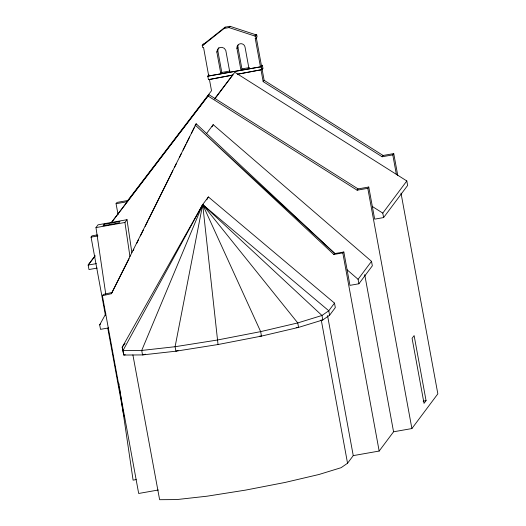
<?xml version="1.0" encoding="UTF-8"?>
<svg xmlns="http://www.w3.org/2000/svg" width="526" height="526" viewBox="0 0 526 526"><rect width="100%" height="100%" fill="white"/><g stroke="black" fill="none" stroke-linecap="round" stroke-linejoin="round"><path stroke-width="0.79" d="M158.306 490.002L138.68 493.467L102.379 295.704L111.387 293.705L196.165 123.774L334.878 253.578L343.833 252L349.954 285.355L358.91 283.777L372.342 265.808L371.52 261.33L213.188 124.669L206.475 133.65M111.387 293.705L129.113 258.687M133.124 250.626L133.854 249.16M136.767 243.288L138.588 239.626M140.409 235.957L143.328 230.092M145.15 226.423L148.062 220.558M148.792 219.092L172.844 170.7M174.665 167.031L176.486 163.369M179.399 157.504L181.22 153.835M183.048 150.166L185.961 144.302M186.691 142.835L189.603 136.97M191.425 133.308L194.344 127.437M195.067 125.97L196.165 123.774M108.724 327.902L100.512 329.348L99.69 324.877L105.851 313.66M212.004 126.825L213.188 124.669M206.777 199.795L208.388 196.941L334.503 303.114L335.318 307.585L329.598 315.245L322.786 319.953L298.577 327.396L261.481 336.101L218.034 344.53L175.914 351.19L142.539 354.918L123.794 355.043L122.203 347.206L202.688 204.561L208.388 196.941M208.723 76.027L203.549 47.393L202.655 47.55L202.24 45.295L203.207 44.006L204.101 43.849L225.115 27.161L229.994 26.3L255.767 34.736L256.662 34.578L257.076 36.833L256.109 38.122L255.215 38.28L260.455 66.828M202.24 45.295L203.135 45.137L204.101 43.849M203.135 45.137L224.148 28.45L225.115 27.161M224.148 28.45L229.027 27.589L229.994 26.3M217.817 50.752L221.814 72.529L220.848 73.818L216.85 52.041L217.817 50.752A4.609 4.576 36.8 0 1 218.823 47.708M233.005 75.014L208.467 79.663L207.829 76.185L208.921 74.725M105.765 294.179L95.975 227.587L98.06 224.806L127.016 219.697L131.835 252.526M208.467 79.663L232.63 75.087L214.713 98.572M105.424 315.324L91.07 237.121L92.037 235.832L97.369 234.892M116.062 203.694L117.028 202.405L127.7 200.524L126.733 201.813L116.062 203.694L118.067 214.595M104.174 224.273L103.043 225.792L118.81 223.011L119.948 221.492L104.174 224.273L104.464 225.825M237.93 47.202L241.927 68.978L240.967 70.267L236.97 48.491L237.93 47.202A4.109 4.077 36.8 0 1 238.1 45.091M111.519 222.432L208.973 94.7L358.088 188.913L368.759 187.026L374.657 219.151L383.612 217.573L407.637 185.435L406.815 180.957L234.787 72.266L214.68 99.158M229.027 27.589L254.801 36.024L255.767 34.736M254.801 36.024L255.695 35.867L256.662 34.578M95.022 255.879L88.158 265.065L88.979 269.536L97.185 268.089M95.975 227.587L124.932 222.478L127.016 219.697M260.39 66.914L261.481 65.454L262.375 65.296L262.921 68.262L261.83 69.721L261.284 66.756L262.375 65.296M102.379 295.704L103.346 294.415L112.354 292.417M397.748 175.368L393.75 153.599L392.79 154.887L382.119 156.768L263.171 81.615L264.131 80.327L262.106 69.294M99.69 324.877L100.637 323.608M125.063 343.373L122.203 347.206L123.794 355.043L125.287 354.748M208.007 95.988L357.128 190.202L358.088 188.913M382.119 156.768L383.079 155.479L393.75 153.599M357.128 190.202L367.799 188.321L368.759 187.026M383.612 217.573L382.79 213.102L406.815 180.957M334.503 303.114L328.776 310.767L321.965 315.475L297.755 322.925L260.659 331.623L217.218 340.052L175.092 346.719L141.718 350.441L122.972 350.572L202.688 204.561L328.776 310.767L329.598 315.245M358.91 283.777L358.088 279.299L371.52 261.33M132.894 354.886L159.621 499.7L176.71 499.582L207.152 496.182L245.576 490.107L285.197 482.421L319.032 474.478L341.118 467.686L347.548 463.242L353.248 455.621L379.167 451.052L393.56 431.793L411.891 428.558L437.842 393.842L401.003 193.101M426.06 400.634L424.022 403.357L412.088 338.33L414.126 335.608L426.06 400.634L423.141 401.147M126.733 201.813L211.505 90.728L209.427 79.419M111.15 222.892L208.973 94.7M95.114 255.952L88.158 265.065L96.363 263.618M333.839 254.472L334.878 253.578L195.199 125.063L333.839 254.472L342.794 252.894L343.833 252M178.09 350.461L175.914 351.19L175.092 346.719L202.688 204.561L321.965 315.475L322.786 319.953L320.452 320.301M145.452 354.202L142.539 354.918L141.718 350.441L202.688 204.561L297.755 322.925L298.577 327.396L296.171 327.632M237.357 74.205L261.001 69.794L263.171 81.615M237.311 74.291L261.895 69.636M221.051 72.588L229.947 71.017M242.078 68.88L249.35 67.591M262.316 65.382L261.415 65.54L256.326 37.787M207.895 76.099L261.35 66.671M207.829 76.185L261.284 66.756M262.027 68.419L262.921 68.262M91.07 237.121L97.928 235.911M136.201 479.6L133.085 480.146L119.363 386.755M259.897 336.029L261.481 336.101L260.659 331.623L202.688 204.561L218.034 344.53M264.131 80.327L383.079 155.479M372.329 206.494L382.79 213.102M347.101 269.818L358.088 279.299M392.79 154.887L396.413 174.639M367.799 188.321L411.891 428.558M364.722 274.638L393.56 431.793M342.794 252.894L379.167 451.052M327.547 315.6L353.248 455.621M321.327 320.38L347.548 463.242M255.695 35.867L256.109 38.122M249.022 68.847L245.031 47.07A4.109 4.077 36.8 0 0 240.257 43.757A4.109 4.077 36.8 0 0 236.97 48.491M229.803 72.233L225.805 50.463A4.609 4.576 36.8 0 0 216.85 52.041M107.791 328.224L123.919 416.099M124.932 222.478L129.948 256.589M118.889 383.507L119.126 385.131"/></g></svg>
